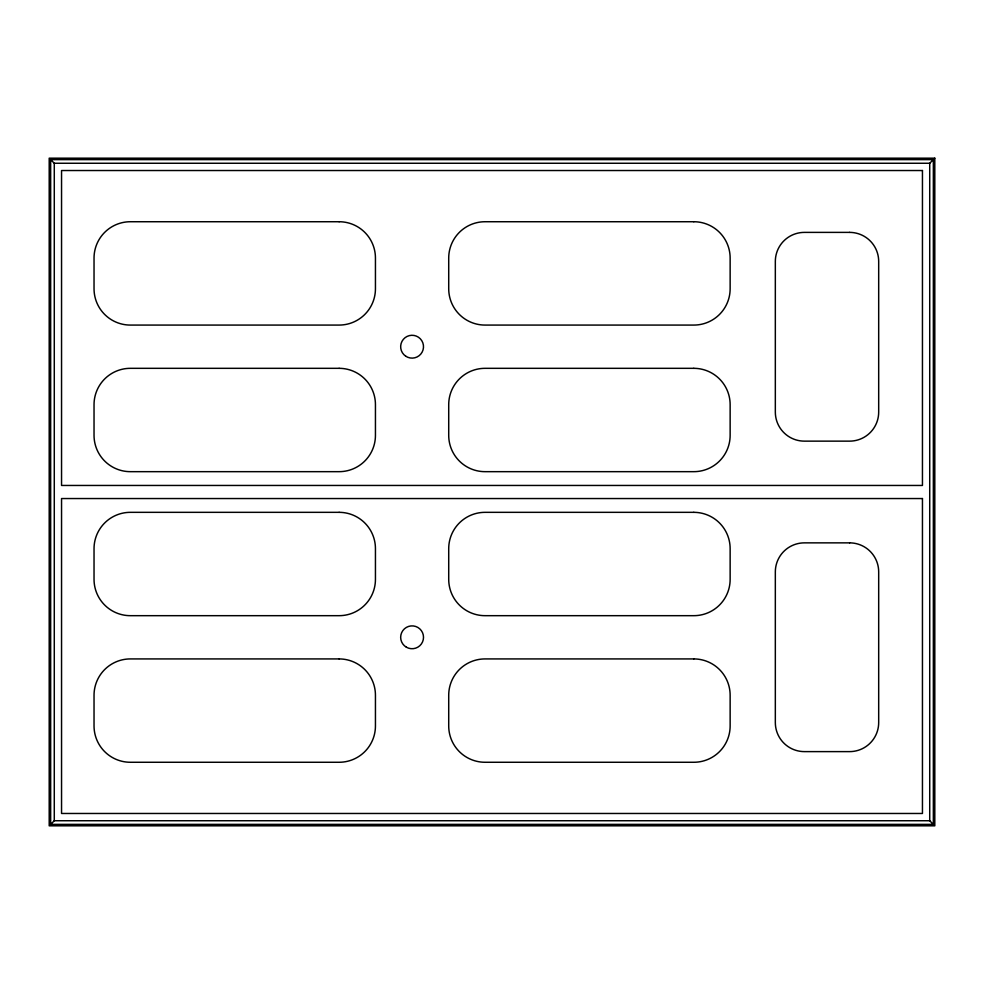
<?xml version="1.0" encoding="UTF-8"?>
<svg xmlns="http://www.w3.org/2000/svg" width="984" height="984" viewBox="0 0 984 984"><rect width="100%" height="100%" fill="white"/><g stroke="black" fill="none" stroke-linecap="round" stroke-linejoin="round"><path stroke-width="1.48" d="M50.651 824.371L54.28 820.742L929.72 820.742L933.349 824.371L933.349 159.629L50.651 159.629L50.651 824.371L933.349 824.371M50.651 159.629L54.28 163.258L929.72 163.258L933.349 159.629M929.72 163.258L929.72 820.742M54.28 163.258L54.28 820.742M934.8 158.178L49.2 158.178L49.2 825.822L934.8 825.822L934.8 158.178M922.451 170.527L61.549 170.527L61.549 485.456L922.451 485.456L922.451 170.527M339.123 221.732L130.355 221.732A36.322 36.322 0 0 0 94.034 258.054L94.034 288.755A36.322 36.322 0 0 0 130.355 325.077L339.123 325.077A36.322 36.322 0 0 0 375.445 288.755L375.445 258.054A36.322 36.322 0 0 0 339.123 221.732M693.818 221.732L485.05 221.732A36.322 36.322 0 0 0 448.716 258.054L448.716 288.755A36.322 36.322 0 0 0 485.05 325.077L693.818 325.077A36.322 36.322 0 0 0 730.14 288.755L730.14 258.054A36.322 36.322 0 0 0 693.818 221.732M849.622 232.384L804.395 232.384A29.065 29.065 0 0 0 775.331 261.437L775.331 412.087A29.065 29.065 0 0 0 804.395 441.139L849.622 441.139A29.065 29.065 0 0 0 878.687 412.087L878.687 261.437A29.065 29.065 0 0 0 849.622 232.384M339.123 368.323L130.355 368.323A36.322 36.322 0 0 0 94.034 404.645L94.034 435.346A36.322 36.322 0 0 0 130.355 471.668L339.123 471.668A36.322 36.322 0 0 0 375.445 435.346L375.445 404.645A36.322 36.322 0 0 0 339.123 368.323M693.818 368.323L485.05 368.323A36.322 36.322 0 0 0 448.716 404.645L448.716 435.346A36.322 36.322 0 0 0 485.05 471.668L693.818 471.668A36.322 36.322 0 0 0 730.14 435.346L730.14 404.645A36.322 36.322 0 0 0 693.818 368.323M922.451 498.544L61.549 498.544L61.549 813.473L922.451 813.473L922.451 498.544M339.123 512.332L130.355 512.332A36.322 36.322 0 0 0 94.034 548.654L94.034 579.355A36.322 36.322 0 0 0 130.355 615.677L339.123 615.677A36.322 36.322 0 0 0 375.445 579.355L375.445 548.654A36.322 36.322 0 0 0 339.123 512.332M693.818 512.332L485.05 512.332A36.322 36.322 0 0 0 448.716 548.654L448.716 579.355A36.322 36.322 0 0 0 485.05 615.677L693.818 615.677A36.322 36.322 0 0 0 730.14 579.355L730.14 548.654A36.322 36.322 0 0 0 693.818 512.332M849.622 542.861L804.395 542.861A29.065 29.065 0 0 0 775.331 571.913L775.331 722.564A29.065 29.065 0 0 0 804.395 751.616L849.622 751.616A29.065 29.065 0 0 0 878.687 722.564L878.687 571.913A29.065 29.065 0 0 0 849.622 542.861M339.123 658.923L130.355 658.923A36.322 36.322 0 0 0 94.034 695.245L94.034 725.946A36.322 36.322 0 0 0 130.355 762.268L339.123 762.268A36.322 36.322 0 0 0 375.445 725.946L375.445 695.245A36.322 36.322 0 0 0 339.123 658.923M693.818 658.923L485.05 658.923A36.322 36.322 0 0 0 448.716 695.245L448.716 725.946A36.322 36.322 0 0 0 485.05 762.268L693.818 762.268A36.322 36.322 0 0 0 730.14 725.946L730.14 695.245A36.322 36.322 0 0 0 693.818 658.923M405.691 356.171A11.427 11.427 0 0 0 423.477 347.5A11.427 11.427 0 0 0 407.081 336.43A11.427 11.427 0 0 0 405.691 356.171M406.355 647.189A11.427 11.427 0 0 0 423.514 637.312A11.427 11.427 0 0 0 406.392 627.398A11.427 11.427 0 0 0 406.355 647.189"/></g></svg>
